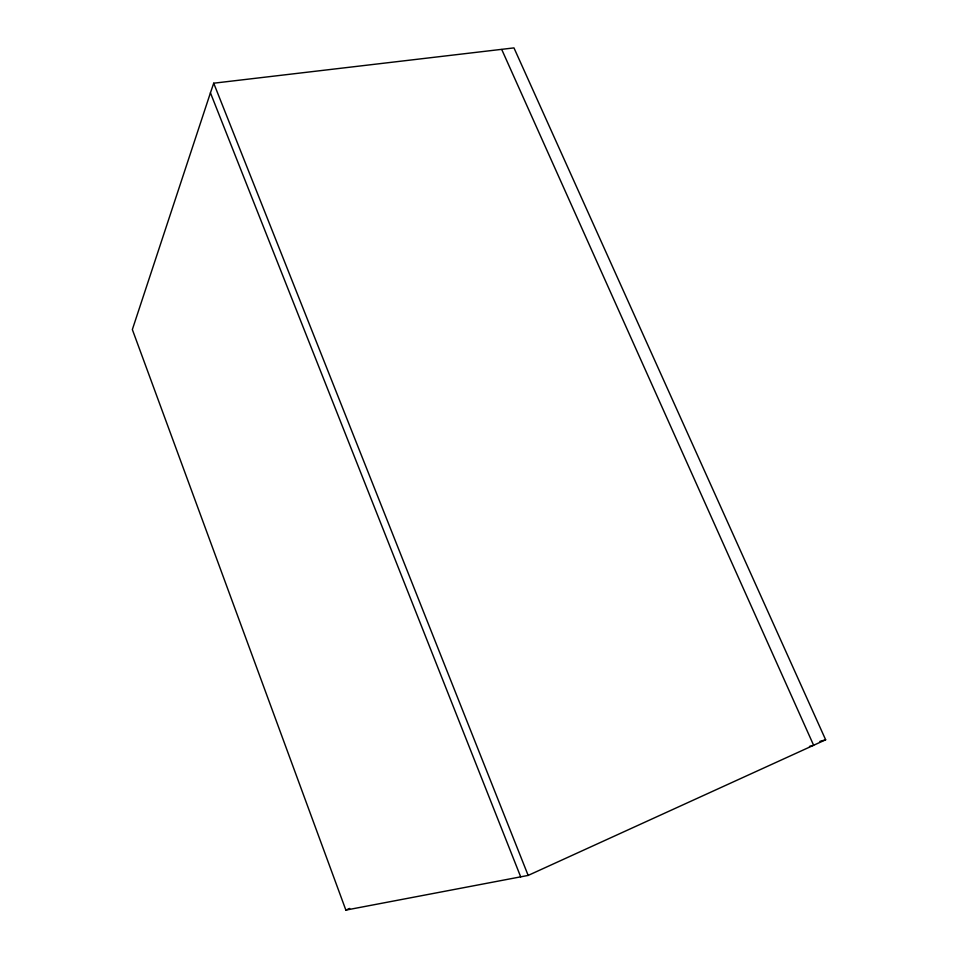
<?xml version="1.0" encoding="UTF-8"?>
<svg xmlns="http://www.w3.org/2000/svg" width="958" height="958" viewBox="0 0 958 958"><rect width="100%" height="100%" fill="white"/><g stroke="black" fill="none" stroke-linecap="round" stroke-linejoin="round"><path stroke-width="1.44" d="M210.437 92.83L132.348 329.552L345.862 910.1L528.157 875.42L825.652 739.792L513.967 47.9L213.718 83.202L210.437 92.83L520.685 876.845M345.862 910.1L349.718 908.412M819.892 741.384L825.652 739.792M809.474 746.414L813.629 745.276L501.752 49.529M213.718 83.202L528.157 875.42"/></g></svg>
